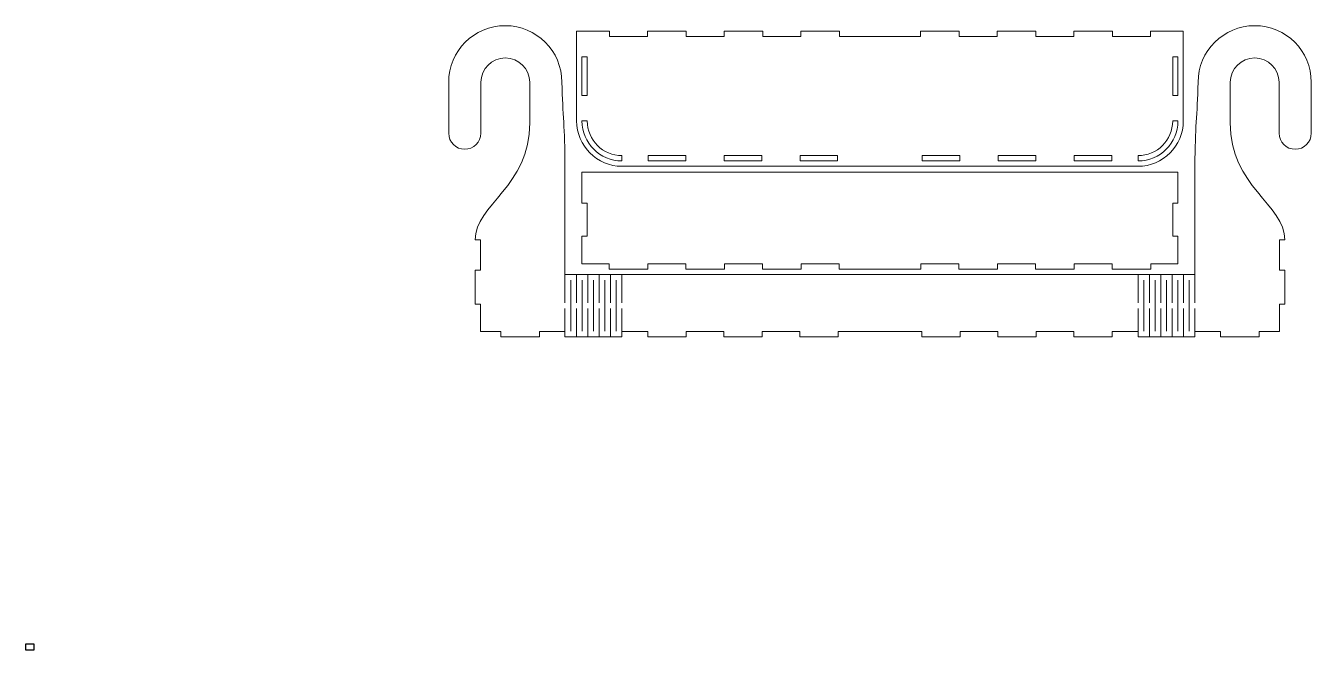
# Model space of a CAD drawing. Header units: centimetres. Extents: x -68 to 56, y -15 to 83.
# Drawn here: x -67.7 to 0, y 11.4 to 44.4 of the extents above; entities that cross this region are included whole.
import ezdxf

# ---------------------------------------------------------------- set-up
doc = ezdxf.new("R2010")
doc.units = ezdxf.units.CM
doc.header["$MEASUREMENT"] = 0
doc.header["$XCLIPFRAME"] = 2
doc.layers.add('Layer 1', color=7, linetype='Continuous')
picture_1 = doc.add_image_def('image1.jpg', size_in_pixel=(2250, 1739))

msp = doc.modelspace()

# ---------------------------------------------------------------- linework, layer by layer
at = {"layer": 'Layer 1', "color": 250, "lineweight": 20}
for points, knots in [([(-6.1478, 28.2398), (-6.1478, 28.2398), (-6.1478, 27.9598), (-6.1478, 27.9598), (-6.1478, 27.9598), (-6.1478, 27.9598), (-9.1478, 27.9598), (-9.1478, 27.9598), (-9.1478, 27.9598), (-9.1478, 27.9598), (-9.1478, 28.2398), (-9.1478, 28.2398), (-9.1478, 28.2398), (-9.1478, 28.2398), (-10.51177, 28.2398), (-10.51177, 28.2398), (-10.51177, 28.2398), (-10.51177, 28.2398), (-10.51177, 27.9598), (-10.51177, 27.9598), (-10.51177, 27.9598), (-10.51177, 27.9598), (-12.53177, 27.9598), (-12.53177, 27.9598), (-12.53177, 27.9598), (-12.53177, 27.9598), (-12.53177, 28.2398), (-12.53177, 28.2398), (-12.53177, 28.2398), (-12.53177, 28.2398), (-14.51177, 28.2398), (-14.51177, 28.2398), (-14.51177, 28.2398), (-14.51177, 28.2398), (-14.51177, 27.9598), (-14.51177, 27.9598), (-14.51177, 27.9598), (-14.51177, 27.9598), (-16.53177, 27.9598), (-16.53177, 27.9598), (-16.53177, 27.9598), (-16.53177, 27.9598), (-16.53177, 28.2398), (-16.53177, 28.2398), (-16.53177, 28.2398), (-16.53177, 28.2398), (-18.51177, 28.2398), (-18.51177, 28.2398), (-18.51177, 28.2398), (-18.51177, 28.2398), (-18.51177, 27.9598), (-18.51177, 27.9598), (-18.51177, 27.9598), (-18.51177, 27.9598), (-20.53177, 27.9598), (-20.53177, 27.9598), (-20.53177, 27.9598), (-20.53177, 27.9598), (-20.53177, 28.2398), (-20.53177, 28.2398), (-20.53177, 28.2398), (-20.53177, 28.2398), (-22.74136, 28.2398), (-22.74136, 28.2398), (-22.74136, 28.2398), (-22.74136, 28.2398), (-24.95095, 28.2398), (-24.95095, 28.2398), (-24.95095, 28.2398), (-24.95095, 28.2398), (-24.95095, 27.9598), (-24.95095, 27.9598), (-24.95095, 27.9598), (-24.95095, 27.9598), (-26.97095, 27.9598), (-26.97095, 27.9598), (-26.97095, 27.9598), (-26.97095, 27.9598), (-26.97095, 28.2398), (-26.97095, 28.2398), (-26.97095, 28.2398), (-26.97095, 28.2398), (-28.95095, 28.2398), (-28.95095, 28.2398), (-28.95095, 28.2398), (-28.95095, 28.2398), (-28.95095, 27.9598), (-28.95095, 27.9598), (-28.95095, 27.9598), (-28.95095, 27.9598), (-30.97095, 27.9598), (-30.97095, 27.9598), (-30.97095, 27.9598), (-30.97095, 27.9598), (-30.97095, 28.2398), (-30.97095, 28.2398), (-30.97095, 28.2398), (-30.97095, 28.2398), (-32.95095, 28.2398), (-32.95095, 28.2398), (-32.95095, 28.2398), (-32.95095, 28.2398), (-32.95095, 27.9598), (-32.95095, 27.9598), (-32.95095, 27.9598), (-32.95095, 27.9598), (-34.97095, 27.9598), (-34.97095, 27.9598), (-34.97095, 27.9598), (-34.97095, 27.9598), (-34.97095, 28.2398), (-34.97095, 28.2398), (-34.97095, 28.2398), (-34.97095, 28.2398), (-36.33492, 28.2398), (-36.33492, 28.2398), (-36.33492, 28.2398), (-36.33492, 28.2398), (-36.33492, 27.9598), (-36.33492, 27.9598), (-36.33492, 27.9598), (-36.33492, 27.9598), (-39.33492, 27.9598), (-39.33492, 27.9598), (-39.33492, 27.9598), (-39.33492, 27.9598), (-39.33492, 28.2398), (-39.33492, 28.2398), (-39.33492, 28.2398), (-39.33492, 28.2398), (-40.68184, 28.2398), (-40.68184, 28.2398), (-40.68184, 28.2398), (-40.68184, 28.2398), (-40.68184, 27.9598), (-40.68184, 27.9598), (-40.68184, 27.9598), (-40.68184, 27.9598), (-42.72184, 27.9598), (-42.72184, 27.9598), (-42.72184, 27.9598), (-42.72184, 27.9598), (-42.72184, 28.2398), (-42.72184, 28.2398), (-42.72184, 28.2398), (-42.72184, 28.2398), (-43.78874, 28.2398), (-43.78874, 28.2398), (-43.78874, 28.2398), (-43.78874, 28.2398), (-43.78874, 29.68598), (-43.78874, 29.68598), (-43.78874, 29.68598), (-43.78874, 29.68598), (-44.06874, 29.68598), (-44.06874, 29.68598), (-44.06874, 29.68598), (-44.06874, 29.68598), (-44.06874, 31.46543), (-44.06874, 31.46543), (-44.06874, 31.46543), (-44.06874, 31.46543), (-43.78874, 31.46543), (-43.78874, 31.46543), (-43.78874, 31.46543), (-43.78874, 31.46543), (-43.78874, 33.06543), (-43.78874, 33.06543), (-43.78874, 33.06543), (-43.78874, 33.06543), (-44.06874, 33.06543), (-44.06874, 33.06543), (-44.06874, 33.06543), (-44.06874, 34.92893), (-41.17268, 35.88448), (-41.19526, 39.23679), (-41.19526, 39.23679), (-41.19526, 39.23679), (-41.19526, 41.3718), (-41.19526, 41.3718), (-41.19526, 41.3718), (-41.19526, 42.08219), (-41.77114, 42.65807), (-42.48153, 42.65807), (-42.48153, 42.65807), (-43.19192, 42.65807), (-43.7678, 42.08219), (-43.7678, 41.3718), (-43.7678, 41.3718), (-43.7678, 40.47578), (-43.76274, 39.57874), (-43.7694, 38.68286), (-43.7694, 38.68286), (-43.7694, 38.21623), (-44.15105, 37.83928), (-44.61767, 37.83928), (-44.61767, 37.83928), (-45.08429, 37.83928), (-45.46256, 38.21755), (-45.46256, 38.68418), (-45.46256, 38.68418), (-45.46256, 38.68418), (-45.46256, 41.3718), (-45.46256, 41.3718), (-45.46256, 41.3718), (-45.46256, 43.01818), (-44.12791, 44.35283), (-42.48153, 44.35283), (-42.48153, 44.35283), (-40.83515, 44.35283), (-39.5005, 43.01818), (-39.5005, 41.3718), (-39.5005, 41.3718), (-39.45738, 39.57548), (-39.33492, 39.03359), (-39.33492, 36.9718), (-39.33492, 36.9718), (-39.33492, 36.9718), (-39.33492, 31.2398), (-39.33492, 31.2398), (-39.33492, 31.2398), (-39.33492, 31.2398), (-36.33492, 31.2398), (-36.33492, 31.2398), (-36.33492, 31.2398), (-31.80373, 31.2398), (-27.27255, 31.2398), (-22.74136, 31.2398), (-22.74136, 31.2398), (-18.21017, 31.2398), (-13.67899, 31.2398), (-9.1478, 31.2398), (-9.1478, 31.2398), (-9.1478, 31.2398), (-6.1478, 31.2398), (-6.1478, 31.2398), (-6.1478, 31.2398), (-6.1478, 31.2398), (-6.1478, 36.9718), (-6.1478, 36.9718), (-6.1478, 36.9718), (-6.1478, 39.03359), (-6.02534, 39.57548), (-5.98222, 41.3718), (-5.98222, 41.3718), (-5.98222, 43.01818), (-4.64757, 44.35283), (-3.00119, 44.35283), (-3.00119, 44.35283), (-1.35481, 44.35283), (-0.02016, 43.01818), (-0.02016, 41.3718), (-0.02016, 41.3718), (-0.02016, 41.3718), (-0.02016, 38.68418), (-0.02016, 38.68418), (-0.02016, 38.68418), (-0.02016, 38.21755), (-0.39843, 37.83928), (-0.86505, 37.83928), (-0.86505, 37.83928), (-1.33167, 37.83928), (-1.71332, 38.21623), (-1.71332, 38.68286), (-1.71332, 38.68286), (-1.71998, 39.57874), (-1.71492, 40.47578), (-1.71492, 41.3718), (-1.71492, 41.3718), (-1.71492, 42.08219), (-2.2908, 42.65807), (-3.00119, 42.65807), (-3.00119, 42.65807), (-3.71158, 42.65807), (-4.28746, 42.08219), (-4.28746, 41.3718), (-4.28746, 41.3718), (-4.28746, 41.3718), (-4.28746, 39.23679), (-4.28746, 39.23679), (-4.28746, 39.23679), (-4.31004, 35.88448), (-1.41398, 34.92893), (-1.41398, 33.06543), (-1.41398, 33.06543), (-1.41398, 33.06543), (-1.69398, 33.06543), (-1.69398, 33.06543), (-1.69398, 33.06543), (-1.69398, 33.06543), (-1.69398, 31.46543), (-1.69398, 31.46543), (-1.69398, 31.46543), (-1.69398, 31.46543), (-1.41398, 31.46543), (-1.41398, 31.46543), (-1.41398, 31.46543), (-1.41398, 31.46543), (-1.41398, 29.68598), (-1.41398, 29.68598), (-1.41398, 29.68598), (-1.41398, 29.68598), (-1.69398, 29.68598), (-1.69398, 29.68598), (-1.69398, 29.68598), (-1.69398, 29.68598), (-1.69398, 28.2398), (-1.69398, 28.2398), (-1.69398, 28.2398), (-1.69398, 28.2398), (-2.76088, 28.2398), (-2.76088, 28.2398), (-2.76088, 28.2398), (-2.76088, 28.2398), (-2.76088, 27.9598), (-2.76088, 27.9598), (-2.76088, 27.9598), (-2.76088, 27.9598), (-4.80088, 27.9598), (-4.80088, 27.9598), (-4.80088, 27.9598), (-4.80088, 27.9598), (-4.80088, 28.2398), (-4.80088, 28.2398), (-4.80088, 28.2398), (-4.80088, 28.2398), (-6.1478, 28.2398), (-6.1478, 28.2398)], [0, 0, 0, 0, 0.01204819, 0.01204819, 0.01204819, 0.01204819, 0.02409639, 0.02409639, 0.02409639, 0.02409639, 0.03614458, 0.03614458, 0.03614458, 0.03614458, 0.04819277, 0.04819277, 0.04819277, 0.04819277, 0.06024096, 0.06024096, 0.06024096, 0.06024096, 0.07228916, 0.07228916, 0.07228916, 0.07228916, 0.08433735, 0.08433735, 0.08433735, 0.08433735, 0.09638554, 0.09638554, 0.09638554, 0.09638554, 0.10843373, 0.10843373, 0.10843373, 0.10843373, 0.12048193, 0.12048193, 0.12048193, 0.12048193, 0.13253012, 0.13253012, 0.13253012, 0.13253012, 0.14457831, 0.14457831, 0.14457831, 0.14457831, 0.15662651, 0.15662651, 0.15662651, 0.15662651, 0.1686747, 0.1686747, 0.1686747, 0.1686747, 0.18072289, 0.18072289, 0.18072289, 0.18072289, 0.19277108, 0.19277108, 0.19277108, 0.19277108, 0.20481928, 0.20481928, 0.20481928, 0.20481928, 0.21686747, 0.21686747, 0.21686747, 0.21686747, 0.22891566, 0.22891566, 0.22891566, 0.22891566, 0.24096386, 0.24096386, 0.24096386, 0.24096386, 0.25301205, 0.25301205, 0.25301205, 0.25301205, 0.26506024, 0.26506024, 0.26506024, 0.26506024, 0.27710843, 0.27710843, 0.27710843, 0.27710843, 0.28915663, 0.28915663, 0.28915663, 0.28915663, 0.30120482, 0.30120482, 0.30120482, 0.30120482, 0.31325301, 0.31325301, 0.31325301, 0.31325301, 0.3253012, 0.3253012, 0.3253012, 0.3253012, 0.3373494, 0.3373494, 0.3373494, 0.3373494, 0.34939759, 0.34939759, 0.34939759, 0.34939759, 0.36144578, 0.36144578, 0.36144578, 0.36144578, 0.37349398, 0.37349398, 0.37349398, 0.37349398, 0.38554217, 0.38554217, 0.38554217, 0.38554217, 0.39759036, 0.39759036, 0.39759036, 0.39759036, 0.40963855, 0.40963855, 0.40963855, 0.40963855, 0.42168675, 0.42168675, 0.42168675, 0.42168675, 0.43373494, 0.43373494, 0.43373494, 0.43373494, 0.44578313, 0.44578313, 0.44578313, 0.44578313, 0.45783133, 0.45783133, 0.45783133, 0.45783133, 0.46987952, 0.46987952, 0.46987952, 0.46987952, 0.48192771, 0.48192771, 0.48192771, 0.48192771, 0.4939759, 0.4939759, 0.4939759, 0.4939759, 0.5060241, 0.5060241, 0.5060241, 0.5060241, 0.51807229, 0.51807229, 0.51807229, 0.51807229, 0.53012048, 0.53012048, 0.53012048, 0.53012048, 0.54216867, 0.54216867, 0.54216867, 0.54216867, 0.55421687, 0.55421687, 0.55421687, 0.55421687, 0.56626506, 0.56626506, 0.56626506, 0.56626506, 0.57831325, 0.57831325, 0.57831325, 0.57831325, 0.59036145, 0.59036145, 0.59036145, 0.59036145, 0.60240964, 0.60240964, 0.60240964, 0.60240964, 0.61445783, 0.61445783, 0.61445783, 0.61445783, 0.62650602, 0.62650602, 0.62650602, 0.62650602, 0.63855422, 0.63855422, 0.63855422, 0.63855422, 0.65060241, 0.65060241, 0.65060241, 0.65060241, 0.6626506, 0.6626506, 0.6626506, 0.6626506, 0.6746988, 0.6746988, 0.6746988, 0.6746988, 0.68674699, 0.68674699, 0.68674699, 0.68674699, 0.69879518, 0.69879518, 0.69879518, 0.69879518, 0.71084337, 0.71084337, 0.71084337, 0.71084337, 0.72289157, 0.72289157, 0.72289157, 0.72289157, 0.73493976, 0.73493976, 0.73493976, 0.73493976, 0.74698795, 0.74698795, 0.74698795, 0.74698795, 0.75903614, 0.75903614, 0.75903614, 0.75903614, 0.77108434, 0.77108434, 0.77108434, 0.77108434, 0.78313253, 0.78313253, 0.78313253, 0.78313253, 0.79518072, 0.79518072, 0.79518072, 0.79518072, 0.80722892, 0.80722892, 0.80722892, 0.80722892, 0.81927711, 0.81927711, 0.81927711, 0.81927711, 0.8313253, 0.8313253, 0.8313253, 0.8313253, 0.84337349, 0.84337349, 0.84337349, 0.84337349, 0.85542169, 0.85542169, 0.85542169, 0.85542169, 0.86746988, 0.86746988, 0.86746988, 0.86746988, 0.87951807, 0.87951807, 0.87951807, 0.87951807, 0.89156627, 0.89156627, 0.89156627, 0.89156627, 0.90361446, 0.90361446, 0.90361446, 0.90361446, 0.91566265, 0.91566265, 0.91566265, 0.91566265, 0.92771084, 0.92771084, 0.92771084, 0.92771084, 0.93975904, 0.93975904, 0.93975904, 0.93975904, 0.95180723, 0.95180723, 0.95180723, 0.95180723, 0.96385542, 0.96385542, 0.96385542, 0.96385542, 0.97590361, 0.97590361, 0.97590361, 0.97590361, 1, 1, 1, 1]), ([(-22.74136, 36.94543), (-22.74136, 36.94543), (-36.33492, 36.94543), (-36.33492, 36.94543), (-36.33492, 36.94543), (-37.6481, 36.94543), (-38.72055, 38.01789), (-38.72055, 39.33106), (-38.72055, 39.33106), (-38.72055, 39.33106), (-38.72055, 44.06488), (-38.72055, 44.06488), (-38.72055, 44.06488), (-38.72055, 44.06488), (-36.99096, 44.06488), (-36.99096, 44.06488), (-36.99096, 44.06488), (-36.99096, 44.06488), (-36.99096, 43.78488), (-36.99096, 43.78488), (-36.99096, 43.78488), (-36.99096, 43.78488), (-34.99096, 43.78488), (-34.99096, 43.78488), (-34.99096, 43.78488), (-34.99096, 43.78488), (-34.99096, 44.06488), (-34.99096, 44.06488), (-34.99096, 44.06488), (-34.99096, 44.06488), (-32.95096, 44.06488), (-32.95096, 44.06488), (-32.95096, 44.06488), (-32.95096, 44.06488), (-32.95096, 43.78488), (-32.95096, 43.78488), (-32.95096, 43.78488), (-32.95096, 43.78488), (-30.95098, 43.78488), (-30.95098, 43.78488), (-30.95098, 43.78488), (-30.95098, 43.78488), (-30.95098, 44.06488), (-30.95098, 44.06488), (-30.95098, 44.06488), (-30.95098, 44.06488), (-28.91098, 44.06488), (-28.91098, 44.06488), (-28.91098, 44.06488), (-28.91098, 44.06488), (-28.91098, 43.78488), (-28.91098, 43.78488), (-28.91098, 43.78488), (-28.91098, 43.78488), (-26.911, 43.78488), (-26.911, 43.78488), (-26.911, 43.78488), (-26.911, 43.78488), (-26.911, 44.06488), (-26.911, 44.06488), (-26.911, 44.06488), (-26.911, 44.06488), (-24.871, 44.06488), (-24.871, 44.06488), (-24.871, 44.06488), (-24.871, 44.06488), (-24.871, 43.78488), (-24.871, 43.78488), (-24.871, 43.78488), (-24.871, 43.78488), (-22.74136, 43.78488), (-22.74136, 43.78488), (-22.74136, 43.78488), (-22.74136, 43.78488), (-20.61172, 43.78488), (-20.61172, 43.78488), (-20.61172, 43.78488), (-20.61172, 43.78488), (-20.61172, 44.06488), (-20.61172, 44.06488), (-20.61172, 44.06488), (-20.61172, 44.06488), (-18.57172, 44.06488), (-18.57172, 44.06488), (-18.57172, 44.06488), (-18.57172, 44.06488), (-18.57172, 43.78488), (-18.57172, 43.78488), (-18.57172, 43.78488), (-18.57172, 43.78488), (-16.57174, 43.78488), (-16.57174, 43.78488), (-16.57174, 43.78488), (-16.57174, 43.78488), (-16.57174, 44.06488), (-16.57174, 44.06488), (-16.57174, 44.06488), (-16.57174, 44.06488), (-14.53174, 44.06488), (-14.53174, 44.06488), (-14.53174, 44.06488), (-14.53174, 44.06488), (-14.53174, 43.78488), (-14.53174, 43.78488), (-14.53174, 43.78488), (-14.53174, 43.78488), (-12.53176, 43.78488), (-12.53176, 43.78488), (-12.53176, 43.78488), (-12.53176, 43.78488), (-12.53176, 44.06488), (-12.53176, 44.06488), (-12.53176, 44.06488), (-12.53176, 44.06488), (-10.49176, 44.06488), (-10.49176, 44.06488), (-10.49176, 44.06488), (-10.49176, 44.06488), (-10.49176, 43.78488), (-10.49176, 43.78488), (-10.49176, 43.78488), (-10.49176, 43.78488), (-8.49176, 43.78488), (-8.49176, 43.78488), (-8.49176, 43.78488), (-8.49176, 43.78488), (-8.49176, 44.06488), (-8.49176, 44.06488), (-8.49176, 44.06488), (-8.49176, 44.06488), (-6.76217, 44.06488), (-6.76217, 44.06488), (-6.76217, 44.06488), (-6.76217, 44.06488), (-6.76217, 39.33106), (-6.76217, 39.33106), (-6.76217, 39.33106), (-6.76217, 38.01789), (-7.83462, 36.94543), (-9.1478, 36.94543), (-9.1478, 36.94543), (-9.1478, 36.94543), (-22.74136, 36.94543), (-22.74136, 36.94543)], [0, 0, 0, 0, 0.02702703, 0.02702703, 0.02702703, 0.02702703, 0.05405405, 0.05405405, 0.05405405, 0.05405405, 0.08108108, 0.08108108, 0.08108108, 0.08108108, 0.10810811, 0.10810811, 0.10810811, 0.10810811, 0.13513514, 0.13513514, 0.13513514, 0.13513514, 0.16216216, 0.16216216, 0.16216216, 0.16216216, 0.18918919, 0.18918919, 0.18918919, 0.18918919, 0.21621622, 0.21621622, 0.21621622, 0.21621622, 0.24324324, 0.24324324, 0.24324324, 0.24324324, 0.27027027, 0.27027027, 0.27027027, 0.27027027, 0.2972973, 0.2972973, 0.2972973, 0.2972973, 0.32432432, 0.32432432, 0.32432432, 0.32432432, 0.35135135, 0.35135135, 0.35135135, 0.35135135, 0.37837838, 0.37837838, 0.37837838, 0.37837838, 0.40540541, 0.40540541, 0.40540541, 0.40540541, 0.43243243, 0.43243243, 0.43243243, 0.43243243, 0.45945946, 0.45945946, 0.45945946, 0.45945946, 0.48648649, 0.48648649, 0.48648649, 0.48648649, 0.51351351, 0.51351351, 0.51351351, 0.51351351, 0.54054054, 0.54054054, 0.54054054, 0.54054054, 0.56756757, 0.56756757, 0.56756757, 0.56756757, 0.59459459, 0.59459459, 0.59459459, 0.59459459, 0.62162162, 0.62162162, 0.62162162, 0.62162162, 0.64864865, 0.64864865, 0.64864865, 0.64864865, 0.67567568, 0.67567568, 0.67567568, 0.67567568, 0.7027027, 0.7027027, 0.7027027, 0.7027027, 0.72972973, 0.72972973, 0.72972973, 0.72972973, 0.75675676, 0.75675676, 0.75675676, 0.75675676, 0.78378378, 0.78378378, 0.78378378, 0.78378378, 0.81081081, 0.81081081, 0.81081081, 0.81081081, 0.83783784, 0.83783784, 0.83783784, 0.83783784, 0.86486486, 0.86486486, 0.86486486, 0.86486486, 0.89189189, 0.89189189, 0.89189189, 0.89189189, 0.91891892, 0.91891892, 0.91891892, 0.91891892, 0.94594595, 0.94594595, 0.94594595, 0.94594595, 1, 1, 1, 1]), ([(-38.16055, 42.71796), (-38.16055, 42.71796), (-38.16055, 40.67796), (-38.16055, 40.67796), (-38.16055, 40.67796), (-38.16055, 40.67796), (-38.44055, 40.67796), (-38.44055, 40.67796), (-38.44055, 40.67796), (-38.44055, 40.67796), (-38.44055, 42.71796), (-38.44055, 42.71796), (-38.44055, 42.71796), (-38.44055, 42.71796), (-38.16055, 42.71796), (-38.16055, 42.71796)], [0, 0, 0, 0, 0.2, 0.2, 0.2, 0.2, 0.4, 0.4, 0.4, 0.4, 0.6, 0.6, 0.6, 0.6, 1, 1, 1, 1]), ([(-7.32217, 42.71796), (-7.32217, 42.71796), (-7.32217, 40.67796), (-7.32217, 40.67796), (-7.32217, 40.67796), (-7.32217, 40.67796), (-7.04217, 40.67796), (-7.04217, 40.67796), (-7.04217, 40.67796), (-7.04217, 40.67796), (-7.04217, 42.71796), (-7.04217, 42.71796), (-7.04217, 42.71796), (-7.04217, 42.71796), (-7.32217, 42.71796), (-7.32217, 42.71796)], [0, 0, 0, 0, 0.2, 0.2, 0.2, 0.2, 0.4, 0.4, 0.4, 0.4, 0.6, 0.6, 0.6, 0.6, 1, 1, 1, 1]), ([(-36.33492, 37.50543), (-36.33492, 37.50543), (-36.33492, 37.22543), (-36.33492, 37.22543), (-36.33492, 37.22543), (-37.49357, 37.22543), (-38.44055, 38.17242), (-38.44055, 39.33106), (-38.44055, 39.33106), (-38.44055, 39.33106), (-38.16055, 39.33106), (-38.16055, 39.33106), (-38.16055, 39.33106), (-38.16055, 38.32697), (-37.33902, 37.50543), (-36.33492, 37.50543)], [0, 0, 0, 0, 0.2, 0.2, 0.2, 0.2, 0.4, 0.4, 0.4, 0.4, 0.6, 0.6, 0.6, 0.6, 1, 1, 1, 1]), ([(-9.1478, 37.50543), (-9.1478, 37.50543), (-9.1478, 37.22543), (-9.1478, 37.22543), (-9.1478, 37.22543), (-7.98915, 37.22543), (-7.04217, 38.17242), (-7.04217, 39.33106), (-7.04217, 39.33106), (-7.04217, 39.33106), (-7.32217, 39.33106), (-7.32217, 39.33106), (-7.32217, 39.33106), (-7.32217, 38.32697), (-8.1437, 37.50543), (-9.1478, 37.50543)], [0, 0, 0, 0, 0.2, 0.2, 0.2, 0.2, 0.4, 0.4, 0.4, 0.4, 0.6, 0.6, 0.6, 0.6, 1, 1, 1, 1]), ([(-34.95095, 37.50543), (-34.95095, 37.50543), (-32.97095, 37.50543), (-32.97095, 37.50543), (-32.97095, 37.50543), (-32.97095, 37.50543), (-32.97095, 37.22543), (-32.97095, 37.22543), (-32.97095, 37.22543), (-32.97095, 37.22543), (-34.95095, 37.22543), (-34.95095, 37.22543), (-34.95095, 37.22543), (-34.95095, 37.22543), (-34.95095, 37.50543), (-34.95095, 37.50543)], [0, 0, 0, 0, 0.2, 0.2, 0.2, 0.2, 0.4, 0.4, 0.4, 0.4, 0.6, 0.6, 0.6, 0.6, 1, 1, 1, 1]), ([(-30.95095, 37.50543), (-30.95095, 37.50543), (-28.97095, 37.50543), (-28.97095, 37.50543), (-28.97095, 37.50543), (-28.97095, 37.50543), (-28.97095, 37.22543), (-28.97095, 37.22543), (-28.97095, 37.22543), (-28.97095, 37.22543), (-30.95095, 37.22543), (-30.95095, 37.22543), (-30.95095, 37.22543), (-30.95095, 37.22543), (-30.95095, 37.50543), (-30.95095, 37.50543)], [0, 0, 0, 0, 0.2, 0.2, 0.2, 0.2, 0.4, 0.4, 0.4, 0.4, 0.6, 0.6, 0.6, 0.6, 1, 1, 1, 1]), ([(-26.95095, 37.50543), (-26.95095, 37.50543), (-24.97095, 37.50543), (-24.97095, 37.50543), (-24.97095, 37.50543), (-24.97095, 37.50543), (-24.97095, 37.22543), (-24.97095, 37.22543), (-24.97095, 37.22543), (-24.97095, 37.22543), (-26.95095, 37.22543), (-26.95095, 37.22543), (-26.95095, 37.22543), (-26.95095, 37.22543), (-26.95095, 37.50543), (-26.95095, 37.50543)], [0, 0, 0, 0, 0.2, 0.2, 0.2, 0.2, 0.4, 0.4, 0.4, 0.4, 0.6, 0.6, 0.6, 0.6, 1, 1, 1, 1]), ([(-18.53177, 37.50543), (-18.53177, 37.50543), (-20.51177, 37.50543), (-20.51177, 37.50543), (-20.51177, 37.50543), (-20.51177, 37.50543), (-20.51177, 37.22543), (-20.51177, 37.22543), (-20.51177, 37.22543), (-20.51177, 37.22543), (-18.53177, 37.22543), (-18.53177, 37.22543), (-18.53177, 37.22543), (-18.53177, 37.22543), (-18.53177, 37.50543), (-18.53177, 37.50543)], [0, 0, 0, 0, 0.2, 0.2, 0.2, 0.2, 0.4, 0.4, 0.4, 0.4, 0.6, 0.6, 0.6, 0.6, 1, 1, 1, 1]), ([(-14.53177, 37.50543), (-14.53177, 37.50543), (-16.51177, 37.50543), (-16.51177, 37.50543), (-16.51177, 37.50543), (-16.51177, 37.50543), (-16.51177, 37.22543), (-16.51177, 37.22543), (-16.51177, 37.22543), (-16.51177, 37.22543), (-14.53177, 37.22543), (-14.53177, 37.22543), (-14.53177, 37.22543), (-14.53177, 37.22543), (-14.53177, 37.50543), (-14.53177, 37.50543)], [0, 0, 0, 0, 0.2, 0.2, 0.2, 0.2, 0.4, 0.4, 0.4, 0.4, 0.6, 0.6, 0.6, 0.6, 1, 1, 1, 1]), ([(-10.53177, 37.50543), (-10.53177, 37.50543), (-12.51177, 37.50543), (-12.51177, 37.50543), (-12.51177, 37.50543), (-12.51177, 37.50543), (-12.51177, 37.22543), (-12.51177, 37.22543), (-12.51177, 37.22543), (-12.51177, 37.22543), (-10.53177, 37.22543), (-10.53177, 37.22543), (-10.53177, 37.22543), (-10.53177, 37.22543), (-10.53177, 37.50543), (-10.53177, 37.50543)], [0, 0, 0, 0, 0.2, 0.2, 0.2, 0.2, 0.4, 0.4, 0.4, 0.4, 0.6, 0.6, 0.6, 0.6, 1, 1, 1, 1]), ([(-22.74136, 36.62543), (-22.74136, 36.62543), (-38.44055, 36.62543), (-38.44055, 36.62543), (-38.44055, 36.62543), (-38.44055, 36.62543), (-38.44055, 35.00543), (-38.44055, 35.00543), (-38.44055, 35.00543), (-38.44055, 35.00543), (-38.16055, 35.00543), (-38.16055, 35.00543), (-38.16055, 35.00543), (-38.16055, 35.00543), (-38.16055, 33.26598), (-38.16055, 33.26598), (-38.16055, 33.26598), (-38.16055, 33.26598), (-38.44055, 33.26598), (-38.44055, 33.26598), (-38.44055, 33.26598), (-38.44055, 33.26598), (-38.44055, 31.7998), (-38.44055, 31.7998), (-38.44055, 31.7998), (-38.44055, 31.7998), (-37.01096, 31.7998), (-37.01096, 31.7998), (-37.01096, 31.7998), (-37.01096, 31.7998), (-37.01096, 31.5198), (-37.01096, 31.5198), (-37.01096, 31.5198), (-37.01096, 31.5198), (-34.97096, 31.5198), (-34.97096, 31.5198), (-34.97096, 31.5198), (-34.97096, 31.5198), (-34.97096, 31.7998), (-34.97096, 31.7998), (-34.97096, 31.7998), (-34.97096, 31.7998), (-32.97096, 31.7998), (-32.97096, 31.7998), (-32.97096, 31.7998), (-32.97096, 31.7998), (-32.97096, 31.5198), (-32.97096, 31.5198), (-32.97096, 31.5198), (-32.97096, 31.5198), (-30.93096, 31.5198), (-30.93096, 31.5198), (-30.93096, 31.5198), (-30.93096, 31.5198), (-30.93096, 31.7998), (-30.93096, 31.7998), (-30.93096, 31.7998), (-30.93096, 31.7998), (-28.93096, 31.7998), (-28.93096, 31.7998), (-28.93096, 31.7998), (-28.93096, 31.7998), (-28.93096, 31.5198), (-28.93096, 31.5198), (-28.93096, 31.5198), (-28.93096, 31.5198), (-26.89096, 31.5198), (-26.89096, 31.5198), (-26.89096, 31.5198), (-26.89096, 31.5198), (-26.89096, 31.7998), (-26.89096, 31.7998), (-26.89096, 31.7998), (-26.89096, 31.7998), (-24.89096, 31.7998), (-24.89096, 31.7998), (-24.89096, 31.7998), (-24.89096, 31.7998), (-24.89096, 31.5198), (-24.89096, 31.5198), (-24.89096, 31.5198), (-24.89096, 31.5198), (-22.74136, 31.5198), (-22.74136, 31.5198), (-22.74136, 31.5198), (-22.74136, 31.5198), (-20.59176, 31.5198), (-20.59176, 31.5198), (-20.59176, 31.5198), (-20.59176, 31.5198), (-20.59176, 31.7998), (-20.59176, 31.7998), (-20.59176, 31.7998), (-20.59176, 31.7998), (-18.59176, 31.7998), (-18.59176, 31.7998), (-18.59176, 31.7998), (-18.59176, 31.7998), (-18.59176, 31.5198), (-18.59176, 31.5198), (-18.59176, 31.5198), (-18.59176, 31.5198), (-16.55176, 31.5198), (-16.55176, 31.5198), (-16.55176, 31.5198), (-16.55176, 31.5198), (-16.55176, 31.7998), (-16.55176, 31.7998), (-16.55176, 31.7998), (-16.55176, 31.7998), (-14.55176, 31.7998), (-14.55176, 31.7998), (-14.55176, 31.7998), (-14.55176, 31.7998), (-14.55176, 31.5198), (-14.55176, 31.5198), (-14.55176, 31.5198), (-14.55176, 31.5198), (-12.51176, 31.5198), (-12.51176, 31.5198), (-12.51176, 31.5198), (-12.51176, 31.5198), (-12.51176, 31.7998), (-12.51176, 31.7998), (-12.51176, 31.7998), (-12.51176, 31.7998), (-10.51176, 31.7998), (-10.51176, 31.7998), (-10.51176, 31.7998), (-10.51176, 31.7998), (-10.51176, 31.5198), (-10.51176, 31.5198), (-10.51176, 31.5198), (-10.51176, 31.5198), (-8.47176, 31.5198), (-8.47176, 31.5198), (-8.47176, 31.5198), (-8.47176, 31.5198), (-8.47176, 31.7998), (-8.47176, 31.7998), (-8.47176, 31.7998), (-8.47176, 31.7998), (-7.04217, 31.7998), (-7.04217, 31.7998), (-7.04217, 31.7998), (-7.04217, 31.7998), (-7.04217, 33.26598), (-7.04217, 33.26598), (-7.04217, 33.26598), (-7.04217, 33.26598), (-7.32217, 33.26598), (-7.32217, 33.26598), (-7.32217, 33.26598), (-7.32217, 33.26598), (-7.32217, 35.00543), (-7.32217, 35.00543), (-7.32217, 35.00543), (-7.32217, 35.00543), (-7.04217, 35.00543), (-7.04217, 35.00543), (-7.04217, 35.00543), (-7.04217, 35.00543), (-7.04217, 36.62543), (-7.04217, 36.62543), (-7.04217, 36.62543), (-7.04217, 36.62543), (-22.74136, 36.62543), (-22.74136, 36.62543)], [0, 0, 0, 0, 0.02325581, 0.02325581, 0.02325581, 0.02325581, 0.04651163, 0.04651163, 0.04651163, 0.04651163, 0.06976744, 0.06976744, 0.06976744, 0.06976744, 0.09302326, 0.09302326, 0.09302326, 0.09302326, 0.11627907, 0.11627907, 0.11627907, 0.11627907, 0.13953488, 0.13953488, 0.13953488, 0.13953488, 0.1627907, 0.1627907, 0.1627907, 0.1627907, 0.18604651, 0.18604651, 0.18604651, 0.18604651, 0.20930233, 0.20930233, 0.20930233, 0.20930233, 0.23255814, 0.23255814, 0.23255814, 0.23255814, 0.25581395, 0.25581395, 0.25581395, 0.25581395, 0.27906977, 0.27906977, 0.27906977, 0.27906977, 0.30232558, 0.30232558, 0.30232558, 0.30232558, 0.3255814, 0.3255814, 0.3255814, 0.3255814, 0.34883721, 0.34883721, 0.34883721, 0.34883721, 0.37209302, 0.37209302, 0.37209302, 0.37209302, 0.39534884, 0.39534884, 0.39534884, 0.39534884, 0.41860465, 0.41860465, 0.41860465, 0.41860465, 0.44186047, 0.44186047, 0.44186047, 0.44186047, 0.46511628, 0.46511628, 0.46511628, 0.46511628, 0.48837209, 0.48837209, 0.48837209, 0.48837209, 0.51162791, 0.51162791, 0.51162791, 0.51162791, 0.53488372, 0.53488372, 0.53488372, 0.53488372, 0.55813953, 0.55813953, 0.55813953, 0.55813953, 0.58139535, 0.58139535, 0.58139535, 0.58139535, 0.60465116, 0.60465116, 0.60465116, 0.60465116, 0.62790698, 0.62790698, 0.62790698, 0.62790698, 0.65116279, 0.65116279, 0.65116279, 0.65116279, 0.6744186, 0.6744186, 0.6744186, 0.6744186, 0.69767442, 0.69767442, 0.69767442, 0.69767442, 0.72093023, 0.72093023, 0.72093023, 0.72093023, 0.74418605, 0.74418605, 0.74418605, 0.74418605, 0.76744186, 0.76744186, 0.76744186, 0.76744186, 0.79069767, 0.79069767, 0.79069767, 0.79069767, 0.81395349, 0.81395349, 0.81395349, 0.81395349, 0.8372093, 0.8372093, 0.8372093, 0.8372093, 0.86046512, 0.86046512, 0.86046512, 0.86046512, 0.88372093, 0.88372093, 0.88372093, 0.88372093, 0.90697674, 0.90697674, 0.90697674, 0.90697674, 0.93023256, 0.93023256, 0.93023256, 0.93023256, 0.95348837, 0.95348837, 0.95348837, 0.95348837, 1, 1, 1, 1])]:
    msp.add_open_spline(points, degree=3, knots=knots, dxfattribs=at)
at = {"layer": 'Layer 1', "color": 20, "lineweight": 20}
for points in [[(-39.33492, 29.7498), (-39.33492, 29.7498), (-39.33492, 31.2398), (-39.33492, 31.2398)], [(-38.73492, 29.7498), (-38.73492, 29.7498), (-38.73492, 31.2398), (-38.73492, 31.2398)], [(-38.13492, 29.7498), (-38.13492, 29.7498), (-38.13492, 31.2398), (-38.13492, 31.2398)], [(-37.53492, 29.7498), (-37.53492, 29.7498), (-37.53492, 31.2398), (-37.53492, 31.2398)], [(-36.93492, 29.7498), (-36.93492, 29.7498), (-36.93492, 31.2398), (-36.93492, 31.2398)], [(-36.33492, 29.7498), (-36.33492, 29.7498), (-36.33492, 31.2398), (-36.33492, 31.2398)], [(-9.1478, 29.7498), (-9.1478, 29.7498), (-9.1478, 31.2398), (-9.1478, 31.2398)], [(-8.5478, 29.7498), (-8.5478, 29.7498), (-8.5478, 31.2398), (-8.5478, 31.2398)], [(-7.9478, 29.7498), (-7.9478, 29.7498), (-7.9478, 31.2398), (-7.9478, 31.2398)], [(-7.3478, 29.7498), (-7.3478, 29.7498), (-7.3478, 31.2398), (-7.3478, 31.2398)], [(-6.7478, 29.7498), (-6.7478, 29.7498), (-6.7478, 31.2398), (-6.7478, 31.2398)], [(-6.1478, 29.7498), (-6.1478, 29.7498), (-6.1478, 31.2398), (-6.1478, 31.2398)], [(-39.03492, 28.2598), (-39.03492, 28.2598), (-39.03492, 30.9398), (-39.03492, 30.9398)], [(-38.43492, 28.2598), (-38.43492, 28.2598), (-38.43492, 30.9398), (-38.43492, 30.9398)], [(-37.83492, 28.2598), (-37.83492, 28.2598), (-37.83492, 30.9398), (-37.83492, 30.9398)], [(-37.23492, 28.2598), (-37.23492, 28.2598), (-37.23492, 30.9398), (-37.23492, 30.9398)], [(-36.63492, 28.2598), (-36.63492, 28.2598), (-36.63492, 30.9398), (-36.63492, 30.9398)], [(-8.8478, 28.2598), (-8.8478, 28.2598), (-8.8478, 30.9398), (-8.8478, 30.9398)], [(-8.2478, 28.2598), (-8.2478, 28.2598), (-8.2478, 30.9398), (-8.2478, 30.9398)], [(-7.6478, 28.2598), (-7.6478, 28.2598), (-7.6478, 30.9398), (-7.6478, 30.9398)], [(-7.0478, 28.2598), (-7.0478, 28.2598), (-7.0478, 30.9398), (-7.0478, 30.9398)], [(-6.4478, 28.2598), (-6.4478, 28.2598), (-6.4478, 30.9398), (-6.4478, 30.9398)], [(-39.33492, 28.2398), (-39.33492, 28.2398), (-39.33492, 29.4498), (-39.33492, 29.4498)], [(-38.73492, 27.9598), (-38.73492, 27.9598), (-38.73492, 29.4498), (-38.73492, 29.4498)], [(-38.13492, 27.9598), (-38.13492, 27.9598), (-38.13492, 29.4498), (-38.13492, 29.4498)], [(-37.53492, 27.9598), (-37.53492, 27.9598), (-37.53492, 29.4498), (-37.53492, 29.4498)], [(-36.93492, 27.9598), (-36.93492, 27.9598), (-36.93492, 29.4498), (-36.93492, 29.4498)], [(-36.33492, 28.2398), (-36.33492, 28.2398), (-36.33492, 29.4498), (-36.33492, 29.4498)], [(-9.1478, 28.2398), (-9.1478, 28.2398), (-9.1478, 29.4498), (-9.1478, 29.4498)], [(-8.5478, 27.9598), (-8.5478, 27.9598), (-8.5478, 29.4498), (-8.5478, 29.4498)], [(-7.9478, 27.9598), (-7.9478, 27.9598), (-7.9478, 29.4498), (-7.9478, 29.4498)], [(-7.3478, 27.9598), (-7.3478, 27.9598), (-7.3478, 29.4498), (-7.3478, 29.4498)], [(-6.7478, 27.9598), (-6.7478, 27.9598), (-6.7478, 29.4498), (-6.7478, 29.4498)], [(-6.1478, 28.2398), (-6.1478, 28.2398), (-6.1478, 29.4498), (-6.1478, 29.4498)]]:
    msp.add_open_spline(points, degree=3, dxfattribs=at)

# ---------------------------------------------------------------- pictures from other files: only their frames are drawn
at = {"layer": 'Layer 1', "color": 250}
image = msp.add_image(picture_1, insert=(-66.82321, -12.56073), size_in_units=(31.2561, 24.16526), dxfattribs=at)
image.set_boundary_path([(-66.8232, -12.5607), (-35.5671, 11.6045)])

doc.saveas('drawing.dxf')
